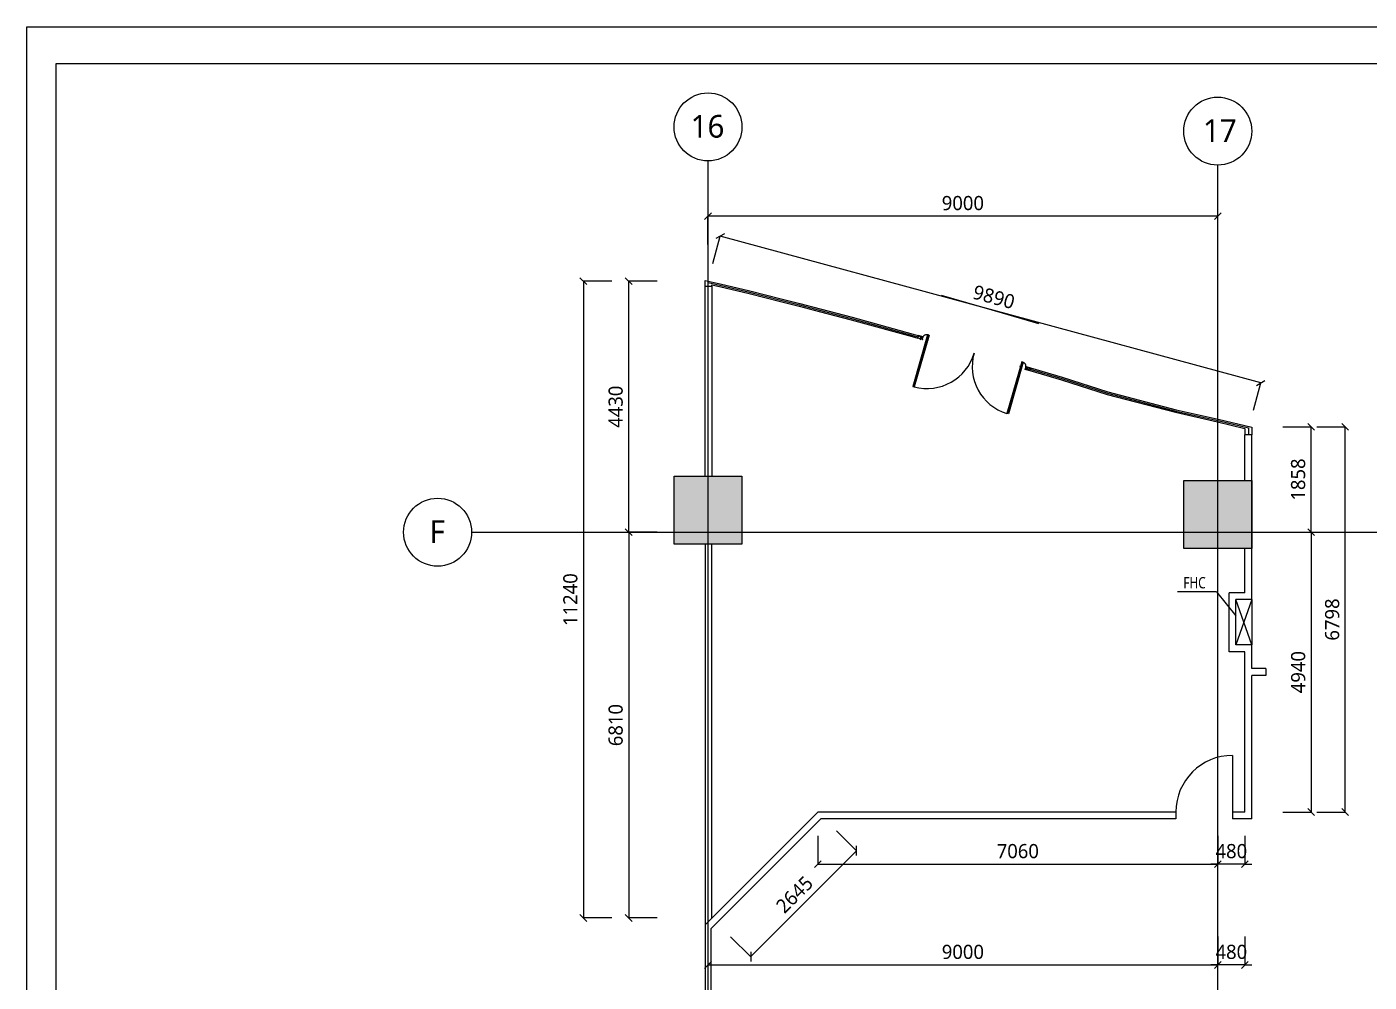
# Model space of a CAD drawing. Header units: millimetres. Extents: x 3194672 to 3318312, y -1629353 to -1194015.
# Drawn here: x 3194672 to 3218371, y -1620556 to -1603692 of the extents above; entities that cross this region are included whole.
import ezdxf

# ---------------------------------------------------------------- set-up
doc = ezdxf.new("R2010")
doc.units = ezdxf.units.MM
doc.header["$LTSCALE"] = 1000
doc.header["$MEASUREMENT"] = 0
doc.header["$PDMODE"] = 34
doc.header["$PDSIZE"] = 200
doc.linetypes.add('CENTER', pattern=[2, 1.25, -0.25, 0.25, -0.25])
doc.layers.get('0').update_dxf_attribs({"linetype": 'CONTINUOUS'})
doc.layers.get('DEFPOINTS').update_dxf_attribs({"linetype": 'CONTINUOUS'})
for name, color, linetype in [('DIM', 3, 'CONTINUOUS'), ('DIM TEXT', 7, 'CONTINUOUS'), ('HS-CURVE-PAVE-JNT', 1, 'CONTINUOUS'), ('L01-OPEN', 5, 'CONTINUOUS'), ('L01-WAL', 2, 'CONTINUOUS'), ('WALL', 2, 'CONTINUOUS'), ('轴线', 10, 'CENTER')]:
    doc.layers.add(name, color=color, linetype=linetype)
doc.styles.get("Standard").update_dxf_attribs({"font": ''})
doc.styles.get('Standard').set_extended_font_data('Microsoft YaHei')
doc.dimstyles.new('DIM-200MM', dxfattribs={"dimtxt": 250, "dimasz": 120, "dimexe": 0, "dimexo": 100, "dimgap": 100, "dimtad": 1, "dimdec": 0, "dimzin": 1, "dimdsep": 46, "dimtxsty": 'Standard', "dimblk": 'OBLIQUE', "dimcen": 1, "dimdle": 1, "dimclrd": 3, "dimclre": 3, "dimclrt": 7, "dimaunit": 1, "dimadec": 0, "dimazin": 0, "dimtfac": 1, "dimtdec": 0, "dimtix": 1, "dimtmove": 2, "dimatfit": 3, "dimldrblk": 'TICK', "dimfxl": 0, "dimtolj": 1, "dimtzin": 1, "dimarcsym": 0})

# ---------------------------------------------------------------- blocks, each defined once
blk = doc.blocks.new('_Oblique')
at = {"color": 0, "linetype": 'ByBlock', "lineweight": -2}
blk.add_line((-0.5, -0.5), (0.5, 0.5), dxfattribs=at)
blk = doc.blocks.new('*D5')
at = {"layer": 'DEFPOINTS', "color": 0, "transparency": 16777216}
for p in [(3208639, -1617476), (3215698, -1617476), (3215698, -1618473)]:
    blk.add_point(p, dxfattribs=at)
at = {"layer": 'L01-WAL', "color": 3, "lineweight": -2, "transparency": 16777216}
for p, q in [((3208639, -1617973), (3208639, -1618473)), ((3215698, -1617973), (3215698, -1618473)), ((3208638, -1618473), (3215699, -1618473))]:
    blk.add_line(p, q, dxfattribs=at)
at = {"layer": 'L01-WAL', "color": 3, "lineweight": -2, "transparency": 16777216, "xscale": 120, "yscale": 120, "zscale": 120, "rotation": 180}
blk.add_blockref('_Oblique', (3208639, -1618473), dxfattribs=at)
at = {"layer": 'L01-WAL', "color": 3, "lineweight": -2, "transparency": 16777216, "xscale": 120, "yscale": 120, "zscale": 120}
blk.add_blockref('_Oblique', (3215698, -1618473), dxfattribs=at)
at = {"layer": 'L01-WAL', "color": 7, "transparency": 16777216, "insert": (3212168, -1618244), "char_height": 250, "attachment_point": 5}
blk.add_mtext('\\A1;7060', dxfattribs=at)
blk = doc.blocks.new('TICK')
at = {"color": 4}
for p, q in [((-1.69, 0), (0.5, 0)), ((0, 0.5), (0, -0.5))]:
    blk.add_line(p, q, dxfattribs=at)
at = {"color": 7}
blk.add_line((0.5, 0.5), (-0.5, -0.5), dxfattribs=at)
blk = doc.blocks.new('*D6')
at = {"layer": 'DEFPOINTS', "color": 0, "transparency": 16777216}
for p in [(3216242, -1610754), (3217348, -1610754), (3216178, -1612613)]:
    blk.add_point(p, dxfattribs=at)
at = {"layer": 'L01-WAL', "color": 3, "lineweight": -2, "transparency": 16777216}
for p, q in [((3216848, -1610754), (3217348, -1610754)), ((3217348, -1612614), (3217348, -1610753)), ((3216848, -1612613), (3217348, -1612613))]:
    blk.add_line(p, q, dxfattribs=at)
at = {"layer": 'L01-WAL', "color": 3, "lineweight": -2, "transparency": 16777216, "xscale": 120, "yscale": 120, "zscale": 120}
for p, rotation in [((3217348, -1610754), 90), ((3217348, -1612613), 270)]:
    blk.add_blockref('_Oblique', p, dxfattribs=dict(at, rotation=rotation))
at = {"layer": 'L01-WAL', "color": 7, "transparency": 16777216, "insert": (3217118, -1611683), "char_height": 250, "attachment_point": 5, "rotation": 90}
blk.add_mtext('\\A1;1858', dxfattribs=at)
blk = doc.blocks.new('*D7')
at = {"layer": 'DEFPOINTS', "color": 0, "transparency": 16777216}
for p in [(3206913, -1607388), (3206698, -1608179), (3216243, -1610770)]:
    blk.add_point(p, dxfattribs=at)
at = {"layer": 'L01-WAL', "color": 3, "lineweight": -2, "transparency": 16777216}
for p, q in [((3206782, -1607871), (3206913, -1607388)), ((3216459, -1609979), (3206912, -1607388)), ((3216327, -1610461), (3216458, -1609979))]:
    blk.add_line(p, q, dxfattribs=at)
at = {"layer": 'L01-WAL', "color": 3, "lineweight": -2, "transparency": 16777216, "xscale": 120, "yscale": 120, "zscale": 120}
for p, rotation in [((3206913, -1607388), 164.8124407742834), ((3216458, -1609979), 344.8124407742833)]:
    blk.add_blockref('_Oblique', p, dxfattribs=dict(at, rotation=rotation))
at = {"layer": 'L01-WAL', "color": 7, "transparency": 16777216, "insert": (3211745, -1608462), "char_height": 250, "attachment_point": 5, "rotation": 344.8124}
blk.add_mtext('\\A1;9890', dxfattribs=at)
blk = doc.blocks.new('*D8')
at = {"layer": 'DEFPOINTS', "color": 0, "transparency": 16777216}
for p in [(3208639, -1617553), (3206768, -1619423), (3207452, -1620106)]:
    blk.add_point(p, dxfattribs=at)
at = {"layer": 'L01-WAL', "color": 3, "lineweight": -2, "transparency": 16777216}
for p, q in [((3208968, -1617882), (3209322, -1618236)), ((3209322, -1618235), (3207451, -1620107)), ((3207098, -1619753), (3207452, -1620106))]:
    blk.add_line(p, q, dxfattribs=at)
at = {"layer": 'L01-WAL', "color": 3, "lineweight": -2, "transparency": 16777216, "xscale": 120, "yscale": 120, "zscale": 120}
for p, rotation in [((3209322, -1618236), 45.00000000001071), ((3207452, -1620106), 225.0000000000107)]:
    blk.add_blockref('_Oblique', p, dxfattribs=dict(at, rotation=rotation))
at = {"layer": 'L01-WAL', "color": 7, "transparency": 16777216, "insert": (3208225, -1619009), "char_height": 250, "attachment_point": 5, "rotation": 45}
blk.add_mtext('\\A1;2645', dxfattribs=at)
blk = doc.blocks.new('*D10')
at = {"layer": 'DEFPOINTS', "color": 0, "transparency": 16777216}
for p in [(3205298, -1608183), (3206339, -1608183), (3206098, -1612613)]:
    blk.add_point(p, dxfattribs=at)
at = {"layer": 'L01-WAL', "color": 3, "lineweight": -2, "transparency": 16777216}
for p, q in [((3205298, -1612614), (3205298, -1608182)), ((3205798, -1608183), (3205298, -1608183)), ((3205798, -1612613), (3205298, -1612613))]:
    blk.add_line(p, q, dxfattribs=at)
at = {"layer": 'L01-WAL', "color": 3, "lineweight": -2, "transparency": 16777216, "xscale": 120, "yscale": 120, "zscale": 120}
for p, rotation in [((3205298, -1608183), 90), ((3205298, -1612613), 270)]:
    blk.add_blockref('_Oblique', p, dxfattribs=dict(at, rotation=rotation))
at = {"layer": 'L01-WAL', "color": 7, "transparency": 16777216, "insert": (3205069, -1610398), "char_height": 250, "attachment_point": 5, "rotation": 90}
blk.add_mtext('\\A1;4430', dxfattribs=at)
blk = doc.blocks.new('*D3805')
at = {"layer": 'DEFPOINTS', "color": 0, "transparency": 16777216}
for p in [(3206698, -1607033), (3206698, -1607833), (3215698, -1607833)]:
    blk.add_point(p, dxfattribs=at)
at = {"layer": 'DIM', "color": 3, "lineweight": -2, "transparency": 16777216}
for p, q in [((3215699, -1607033), (3206697, -1607033)), ((3206698, -1607533), (3206698, -1607033)), ((3215698, -1607533), (3215698, -1607033))]:
    blk.add_line(p, q, dxfattribs=at)
at = {"layer": 'DIM', "color": 3, "lineweight": -2, "transparency": 16777216, "xscale": 120, "yscale": 120, "zscale": 120, "rotation": 180}
blk.add_blockref('_Oblique', (3206698, -1607033), dxfattribs=at)
at = {"layer": 'DIM', "color": 3, "lineweight": -2, "transparency": 16777216, "xscale": 120, "yscale": 120, "zscale": 120}
blk.add_blockref('_Oblique', (3215698, -1607033), dxfattribs=at)
at = {"layer": 'DIM', "color": 7, "transparency": 16777216, "insert": (3211198, -1606804), "char_height": 250, "attachment_point": 5}
blk.add_mtext('\\A1;9000', dxfattribs=at)
blk = doc.blocks.new('*D3806')
at = {"layer": 'DEFPOINTS', "color": 0, "transparency": 16777216}
for p in [(3216842, -1610754), (3217948, -1610754), (3216178, -1617553)]:
    blk.add_point(p, dxfattribs=at)
at = {"layer": 'L01-WAL', "color": 3, "lineweight": -2, "transparency": 16777216}
for p, q in [((3217448, -1610754), (3217948, -1610754)), ((3217948, -1617554), (3217948, -1610753)), ((3217448, -1617553), (3217948, -1617553))]:
    blk.add_line(p, q, dxfattribs=at)
at = {"layer": 'L01-WAL', "color": 3, "lineweight": -2, "transparency": 16777216, "xscale": 120, "yscale": 120, "zscale": 120}
for p, rotation in [((3217948, -1610754), 90), ((3217948, -1617553), 270)]:
    blk.add_blockref('_Oblique', p, dxfattribs=dict(at, rotation=rotation))
at = {"layer": 'L01-WAL', "color": 7, "transparency": 16777216, "insert": (3217719, -1614154), "char_height": 250, "attachment_point": 5, "rotation": 90}
blk.add_mtext('\\A1;6798', dxfattribs=at)
blk = doc.blocks.new('*D3807')
at = {"layer": 'DEFPOINTS', "color": 0, "transparency": 16777216}
for p in [(3216178, -1612613), (3216178, -1617553), (3217348, -1617553)]:
    blk.add_point(p, dxfattribs=at)
at = {"layer": 'L01-WAL', "color": 3, "lineweight": -2, "transparency": 16777216}
for p, q in [((3216848, -1612613), (3217348, -1612613)), ((3217348, -1612612), (3217348, -1617554)), ((3216848, -1617553), (3217348, -1617553))]:
    blk.add_line(p, q, dxfattribs=at)
at = {"layer": 'L01-WAL', "color": 3, "lineweight": -2, "transparency": 16777216, "xscale": 120, "yscale": 120, "zscale": 120}
for p, rotation in [((3217348, -1612613), 90), ((3217348, -1617553), 270)]:
    blk.add_blockref('_Oblique', p, dxfattribs=dict(at, rotation=rotation))
at = {"layer": 'L01-WAL', "color": 7, "transparency": 16777216, "insert": (3217119, -1615083), "char_height": 250, "attachment_point": 5, "rotation": 90}
blk.add_mtext('\\A1;4940', dxfattribs=at)
blk = doc.blocks.new('*D3808')
at = {"layer": 'DEFPOINTS', "color": 0, "transparency": 16777216}
for p in [(3215698, -1617476), (3216178, -1617476), (3215698, -1618473)]:
    blk.add_point(p, dxfattribs=at)
at = {"layer": 'L01-WAL', "color": 3, "lineweight": -2, "transparency": 16777216}
for p, q in [((3215698, -1617973), (3215698, -1618473)), ((3216178, -1617973), (3216178, -1618473)), ((3215698, -1618473), (3215578, -1618473)), ((3216178, -1618473), (3215698, -1618473)), ((3216178, -1618473), (3216298, -1618473))]:
    blk.add_line(p, q, dxfattribs=at)
at = {"layer": 'L01-WAL', "color": 3, "lineweight": -2, "transparency": 16777216, "xscale": 120, "yscale": 120, "zscale": 120}
blk.add_blockref('_Oblique', (3215698, -1618473), dxfattribs=at)
at = {"layer": 'L01-WAL', "color": 3, "lineweight": -2, "transparency": 16777216, "xscale": 120, "yscale": 120, "zscale": 120, "rotation": 180}
blk.add_blockref('_Oblique', (3216178, -1618473), dxfattribs=at)
at = {"layer": 'L01-WAL', "color": 7, "transparency": 16777216, "insert": (3215938, -1618244), "char_height": 250, "attachment_point": 5}
blk.add_mtext('\\A1;480', dxfattribs=at)
blk = doc.blocks.new('*D3809')
at = {"layer": 'DEFPOINTS', "color": 0, "transparency": 16777216}
for p in [(3206698, -1619256), (3215698, -1619256), (3215698, -1620252)]:
    blk.add_point(p, dxfattribs=at)
at = {"layer": 'L01-WAL', "color": 3, "lineweight": -2, "transparency": 16777216}
for p, q in [((3206698, -1619752), (3206698, -1620252)), ((3215698, -1619752), (3215698, -1620252)), ((3206697, -1620252), (3215699, -1620252))]:
    blk.add_line(p, q, dxfattribs=at)
at = {"layer": 'L01-WAL', "color": 3, "lineweight": -2, "transparency": 16777216, "xscale": 120, "yscale": 120, "zscale": 120, "rotation": 180}
blk.add_blockref('_Oblique', (3206698, -1620252), dxfattribs=at)
at = {"layer": 'L01-WAL', "color": 3, "lineweight": -2, "transparency": 16777216, "xscale": 120, "yscale": 120, "zscale": 120}
blk.add_blockref('_Oblique', (3215698, -1620252), dxfattribs=at)
at = {"layer": 'L01-WAL', "color": 7, "transparency": 16777216, "insert": (3211198, -1620023), "char_height": 250, "attachment_point": 5}
blk.add_mtext('\\A1;9000', dxfattribs=at)
blk = doc.blocks.new('*D3810')
at = {"layer": 'DEFPOINTS', "color": 0, "transparency": 16777216}
for p in [(3215698, -1619256), (3216178, -1619256), (3215698, -1620252)]:
    blk.add_point(p, dxfattribs=at)
at = {"layer": 'L01-WAL', "color": 3, "lineweight": -2, "transparency": 16777216}
for p, q in [((3215698, -1619752), (3215698, -1620252)), ((3216178, -1619752), (3216178, -1620252)), ((3215698, -1620252), (3215578, -1620252)), ((3216178, -1620252), (3215698, -1620252)), ((3216178, -1620252), (3216298, -1620252))]:
    blk.add_line(p, q, dxfattribs=at)
at = {"layer": 'L01-WAL', "color": 3, "lineweight": -2, "transparency": 16777216, "xscale": 120, "yscale": 120, "zscale": 120}
blk.add_blockref('_Oblique', (3215698, -1620252), dxfattribs=at)
at = {"layer": 'L01-WAL', "color": 3, "lineweight": -2, "transparency": 16777216, "xscale": 120, "yscale": 120, "zscale": 120, "rotation": 180}
blk.add_blockref('_Oblique', (3216178, -1620252), dxfattribs=at)
at = {"layer": 'L01-WAL', "color": 7, "transparency": 16777216, "insert": (3215938, -1620023), "char_height": 250, "attachment_point": 5}
blk.add_mtext('\\A1;480', dxfattribs=at)
blk = doc.blocks.new('*D3811')
at = {"layer": 'DEFPOINTS', "color": 0, "transparency": 16777216}
for p in [(3206098, -1612613), (3205298, -1619423), (3206768, -1619423)]:
    blk.add_point(p, dxfattribs=at)
at = {"layer": 'L01-WAL', "color": 3, "lineweight": -2, "transparency": 16777216}
for p, q in [((3205298, -1612612), (3205298, -1619424)), ((3205798, -1612613), (3205298, -1612613)), ((3205798, -1619423), (3205298, -1619423))]:
    blk.add_line(p, q, dxfattribs=at)
at = {"layer": 'L01-WAL', "color": 3, "lineweight": -2, "transparency": 16777216, "xscale": 120, "yscale": 120, "zscale": 120}
for p, rotation in [((3205298, -1612613), 90), ((3205298, -1619423), 270)]:
    blk.add_blockref('_Oblique', p, dxfattribs=dict(at, rotation=rotation))
at = {"layer": 'L01-WAL', "color": 7, "transparency": 16777216, "insert": (3205069, -1616018), "char_height": 250, "attachment_point": 5, "rotation": 90}
blk.add_mtext('\\A1;6810', dxfattribs=at)
blk = doc.blocks.new('*D3812')
at = {"layer": 'DEFPOINTS', "color": 0, "transparency": 16777216}
for p in [(3205298, -1608183), (3204498, -1619423), (3205968, -1619423)]:
    blk.add_point(p, dxfattribs=at)
at = {"layer": 'L01-WAL', "color": 3, "lineweight": -2, "transparency": 16777216}
for p, q in [((3204498, -1608182), (3204498, -1619424)), ((3204998, -1608183), (3204498, -1608183)), ((3204998, -1619423), (3204498, -1619423))]:
    blk.add_line(p, q, dxfattribs=at)
at = {"layer": 'L01-WAL', "color": 3, "lineweight": -2, "transparency": 16777216, "xscale": 120, "yscale": 120, "zscale": 120}
for p, rotation in [((3204498, -1608183), 90), ((3204498, -1619423), 270)]:
    blk.add_blockref('_Oblique', p, dxfattribs=dict(at, rotation=rotation))
at = {"layer": 'L01-WAL', "color": 7, "transparency": 16777216, "insert": (3204269, -1613803), "char_height": 250, "attachment_point": 5, "rotation": 90}
blk.add_mtext('\\A1;11240', dxfattribs=at)

msp = doc.modelspace()

# ---------------------------------------------------------------- hatches: boundary and pattern name
at = {"layer": 'L01-WAL'}
h = msp.add_hatch(dxfattribs=at)
h.set_pattern_fill('ANSI31', color=8)
h.set_pattern_definition([(45, (-9000, 74.31486), (-0.0883883476483, 0.0883883476483), [])])
h.paths.add_polyline_path([(3207298.4, -1611624.1), (3206098.4, -1611624.1), (3206098.4, -1612824.1), (3207298.4, -1612824.1)])
h = msp.add_hatch(dxfattribs=at)
h.set_pattern_fill('ANSI31', color=8)
h.set_pattern_definition([(45, (0, 0), (-0.0883883476483, 0.0883883476483), [])])
h.paths.add_polyline_path([(3216298.4, -1611698.4), (3215098.4, -1611698.4), (3215098.4, -1612898.4), (3216298.4, -1612898.4)])

# ---------------------------------------------------------------- linework, layer by layer
at = {"color": 3}
for q in [(3214985.5, -1613668.1), (3216018.4, -1614090.5)]:
    msp.add_line((3215676, -1613668.1), q, dxfattribs=at)
msp.add_lwpolyline([(3194672, -1627624.8), (3194672, -1603692), (3229232, -1603692)])
msp.add_lwpolyline([(3195190.4, -1604340), (3230441.6, -1604340), (3230441.6, -1628704.8), (3195190.4, -1628704.8)], close=True)
at = {"layer": 'DIM'}
for centre in [(3206698.4, -1605458.8), (3215698.4, -1605533.1), (3201924.2, -1612612.7)]:
    msp.add_circle(centre, 600, dxfattribs=at)
at = {"layer": 'HS-CURVE-PAVE-JNT', "color": 4}
for p, q in [((3210576.3, -1609126.3), (3210313.2, -1610039)), ((3210322.8, -1610041.8), (3210586, -1609129.1)), ((3210590.7, -1609130.5), (3210327.6, -1610043.1)), ((3210600.3, -1609133.3), (3210337.2, -1610045.9)), ((3210411.2, -1609151.3), (3210414, -1609141.7)), ((3210478.5, -1609170.7), (3210411.2, -1609151.3)), ((3210490.8, -1609163.8), (3210414, -1609141.7)), ((3210454.8, -1609166), (3210447.9, -1609190)), ((3210449.3, -1609192.5), (3210456.8, -1609166.5)), ((3210452.7, -1609216.7), (3210468.3, -1609162.6)), ((3210456.8, -1609166.5), (3210476, -1609172)), ((3210465.8, -1609207.2), (3210476, -1609172)), ((3210467.8, -1609207.8), (3210478.5, -1609170.7)), ((3210478.8, -1609205.7), (3210490.8, -1609163.8)), ((3210576.3, -1609126.3), (3210600.3, -1609133.3)), ((3210400.5, -1609188.4), (3210403.2, -1609179.2)), ((3210465.8, -1609207.2), (3210400.5, -1609188.4)), ((3210403.2, -1609179.2), (3210449.3, -1609192.5)), ((3210487, -1609213.3), (3210467.8, -1609207.8)), ((3210478.8, -1609205.7), (3210488.4, -1609208.5)), ((3210487, -1609213.3), (3210488.4, -1609208.5)), ((3210541.7, -1609203.8), (3210588.4, -1609217.3)), ((3210558.3, -1609233.9), (3210571.8, -1609187.2)), ((3212240.1, -1609605.8), (3211976.9, -1610518.7)), ((3212249.7, -1609608.6), (3211986.5, -1610521.4)), ((3211991.3, -1610522.8), (3212254.5, -1609610)), ((3212264.1, -1609612.8), (3212000.9, -1610525.6)), ((3212264.1, -1609612.9), (3212240.1, -1609606)), ((3212252.1, -1609696.9), (3212205.4, -1609683.5)), ((3212222.1, -1609713.5), (3212235.5, -1609666.9)), ((3212293.4, -1609734.1), (3212294.8, -1609729.3)), ((3212293.4, -1609734.1), (3212312.6, -1609739.7)), ((3212294.8, -1609729.3), (3212304.4, -1609732.1)), ((3212304.4, -1609732.1), (3212316.5, -1609690.2)), ((3212312.6, -1609739.7), (3212323.3, -1609702.6)), ((3212314.5, -1609740.2), (3212324.7, -1609705.1)), ((3212314.5, -1609740.2), (3212379.9, -1609759)), ((3212316.5, -1609690.2), (3212393.3, -1609712.4)), ((3212320.6, -1609755.2), (3212336.2, -1609701.1)), ((3212323.3, -1609702.6), (3212390.6, -1609722)), ((3212343.9, -1609710.6), (3212324.7, -1609705.1)), ((3212336.4, -1609736.5), (3212343.9, -1609710.6)), ((3212382.5, -1609749.8), (3212336.4, -1609736.5)), ((3212345.8, -1609711.2), (3212338.9, -1609735.2)), ((3212379.9, -1609759), (3212382.5, -1609749.8)), ((3212390.6, -1609722), (3212393.3, -1609712.4)), ((3210313.2, -1610039), (3210337.2, -1610045.9)), ((3215958.4, -1616552.8), (3215958.4, -1617552.8))]:
    msp.add_line(p, q, dxfattribs=at)
at = {"layer": 'HS-CURVE-PAVE-JNT', "color": 0}
for p, q in [((3216178.4, -1611698.4), (3216178.4, -1610894.2)), ((3216298.4, -1610894.2), (3216178.4, -1610894.2)), ((3216298.4, -1613803), (3216298.4, -1610894.2)), ((3206648.4, -1612824.1), (3206648.4, -1621313.3)), ((3216178.4, -1613683.1), (3215898.4, -1613683.1)), ((3216298.4, -1613803), (3216018.4, -1613803)), ((3216298.4, -1613803.1), (3216018.4, -1613803.1)), ((3206648.4, -1619542.9), (3208638.5, -1617552.8)), ((3206748.4, -1619612.7), (3208688.2, -1617672.8)), ((3214958.4, -1617552.8), (3208638.5, -1617552.8)), ((3214958.4, -1617672.8), (3208688.2, -1617672.8)), ((3214958.4, -1617552.8), (3214958.4, -1617672.8)), ((3216178.4, -1617552.8), (3215958.4, -1617552.8)), ((3215958.4, -1617552.8), (3215958.4, -1617672.8)), ((3216298.4, -1617672.8), (3215958.4, -1617672.8)), ((3206748.4, -1619612.7), (3206748.4, -1621313.3))]:
    msp.add_line(p, q, dxfattribs=at)
at = {"layer": 'HS-CURVE-PAVE-JNT', "color": 254}
for q in [(3216178.4, -1612898.4), (3215898.4, -1613683)]:
    msp.add_line((3216178.4, -1613683), q, dxfattribs=at)
at = {"layer": 'HS-CURVE-PAVE-JNT', "color": 0}
for points in [[(3206098.4, -1612824.1), (3206098.4, -1611624.1), (3207298.4, -1611624.1), (3207298.4, -1612824.1)], [(3215098.4, -1612898.4), (3215098.4, -1611698.4), (3216298.4, -1611698.4), (3216298.4, -1612898.4)]]:
    msp.add_lwpolyline(points, close=True, dxfattribs=at)
at = {"layer": 'HS-CURVE-PAVE-JNT', "color": 4}
for centre in [(3210565.1, -1609210.5), (3212228.8, -1609690.2)]:
    msp.add_circle(centre, 10, dxfattribs=at)
for centre, radius, start, end in [((3210565.1, -1609210.5), 84, 72.21177, 163.91685), ((3210565.1, -1609210.5), 865.8, 254.74413, 343.91685), ((3212228.8, -1609690.2), 865.8, 163.91685, 253.08956), ((3212228.8, -1609690.2), 84, 343.91685, 75.62193), ((3215958.4, -1617552.8), 1000, 90, 179.99984)]:
    msp.add_arc(centre, radius, start, end, dxfattribs=at)
at = {"layer": 'L01-OPEN', "color": 7}
for p, q in [((3216298.4, -1614603), (3216018.4, -1613803)), ((3216298.4, -1613803), (3216018.4, -1614603)), ((3216298.4, -1613803.1), (3216018.4, -1614603.1)), ((3216298.4, -1614603.1), (3216018.4, -1613803.1)), ((3216298.4, -1613803), (3216298.4, -1614603.1))]:
    msp.add_line(p, q, dxfattribs=at)
at = {"layer": 'L01-WAL', "color": 4}
for p, q in [((3210411.2, -1609151.3), (3210403.2, -1609179.2)), ((3212390.6, -1609722), (3212382.5, -1609749.8))]:
    msp.add_line(p, q, dxfattribs=at)
at = {"layer": 'L01-WAL', "color": 7}
for p, q in [((3215898.4, -1614723.1), (3215898.4, -1613683)), ((3216018.4, -1614603.1), (3216018.4, -1613803)), ((3216548.4, -1615021), (3216298.4, -1615021)), ((3216548.4, -1615021), (3216548.4, -1615141)), ((3216548.4, -1615141), (3216298.4, -1615141))]:
    msp.add_line(p, q, dxfattribs=at)
at = {"layer": 'L01-WAL', "color": 254}
for p, q in [((3216298.4, -1614603), (3216018.4, -1614603)), ((3216298.4, -1615021), (3216298.4, -1614603)), ((3216178.4, -1614723), (3215898.4, -1614723)), ((3216178.4, -1617552.8), (3216178.4, -1614723)), ((3216298.4, -1617672.8), (3216298.4, -1615141))]:
    msp.add_line(p, q, dxfattribs=at)
at = {"layer": 'L01-WAL'}
for p, q in [((3216298.4, -1614603.1), (3216018.4, -1614603.1)), ((3216178.4, -1614723.1), (3215898.4, -1614723.1))]:
    msp.add_line(p, q, dxfattribs=at)
at = {"layer": 'L01-WAL', "color": 4}
for points in [[(3206648.4, -1608271.5), (3206648.4, -1608166.8), (3206915.9, -1608231.2), (3207437.2, -1608352.2), (3207991.9, -1608491.5), (3208321.5, -1608575.9), (3208676.5, -1608668.2), (3209241.2, -1608818.1), (3210318.8, -1609114.4), (3210414, -1609141.7)], [(3206702, -1608271.5), (3206702, -1608204.9), (3206909.1, -1608254.8), (3207430.4, -1608375.7), (3207985.2, -1608515), (3208314.7, -1608599.5), (3208669.7, -1608691.8), (3209234.5, -1608841.7), (3210312, -1609137.9), (3210407.2, -1609165.2)], [(3206768.4, -1608271.5), (3206767.6, -1608245.4), (3206902.2, -1608277.8), (3207423.4, -1608398.8), (3207978.2, -1608538.1), (3208307.8, -1608622.5), (3208662.7, -1608714.8), (3209227.5, -1608864.7), (3210305.1, -1609161), (3210400.2, -1609188.3)], [(3210813.2, -1608427.9), (3211484.5, -1608620.4), (3211892.3, -1608740.6), (3212530.5, -1608928.8)], [(3212379.9, -1609759), (3212937.8, -1609923.6), (3213745.8, -1610179.8), (3214952.9, -1610496.8), (3215691.2, -1610666.7), (3216178.4, -1610779.5), (3216178.4, -1610894.2)], [(3212386.4, -1609735.9), (3212944.3, -1609900.4), (3213752.3, -1610156.7), (3214959.4, -1610473.6), (3215697.7, -1610643.5), (3216242, -1610769.6), (3216242, -1610894.2)], [(3212393.3, -1609712.4), (3212951.2, -1609876.9), (3213759.3, -1610133.2), (3214966.4, -1610450.1), (3215704.6, -1610620), (3216298.4, -1610757.5), (3216298.4, -1610894.2)]]:
    msp.add_lwpolyline(points, dxfattribs=at)
at = {"layer": 'WALL', "color": 7}
for p, q in [((3206648.4, -1608271.5), (3206768.4, -1608271.5)), ((3206768.4, -1608271.5), (3206768.4, -1611624.1)), ((3206768.4, -1619422.9), (3206768.4, -1612824.1))]:
    msp.add_line(p, q, dxfattribs=at)
msp.add_lwpolyline([(3206648.4, -1611624.1), (3206648.4, -1608271.5)], dxfattribs=at)
at = {"layer": '轴线', "ltscale": 500}
for p, q in [((3206698.4, -1622038.4), (3206698.4, -1606058.8)), ((3215698.4, -1622112.7), (3215698.4, -1606133.1)), ((3202524.2, -1612612.7), (3219250.4, -1612612.7))]:
    msp.add_line(p, q, dxfattribs=at)

# ---------------------------------------------------------------- texts
at = {"layer": 'DIM TEXT', "width": 0.8}
msp.add_text('FHC', height=200, dxfattribs=at).set_placement((3215090.2, -1613604.3))
at = {"layer": 'DIM TEXT', "char_height": 400, "attachment_point": 1}
for s, insert in [('16', (3206392, -1605248.1)), ('17', (3215436.4, -1605322.4)), ('F', (3201781.8, -1612402))]:
    msp.add_mtext_dynamic_manual_height_columns(s, width=10456.675, gutter_width=2, heights=[0], dxfattribs=dict(at, insert=insert))

# ---------------------------------------------------------------- dimensions: what is measured, and where the dimension line sits
at = {"layer": 'DIM'}
dim = msp.add_aligned_dim(p1=(3215698.4, -1607833.1), p2=(3206698.4, -1607833.1), distance=-800, dimstyle='DIM-200MM', dxfattribs=at)
dim.commit()
dim.dimension.update_dxf_attribs({"geometry": '*D3805', "text_midpoint": (3211198.4, -1606804)})
at = {"layer": 'L01-WAL'}
for p1, p2, distance, picture, middle in [((3216242.9, -1610769.8), (3206698.4, -1608178.9), -819.5, '*D7', (3211745.4, -1608462.3)), ((3208638.5, -1617552.8), (3206768.4, -1619422.9), 966.2, '*D8', (3208224.5, -1619008.9))]:
    dim = msp.add_aligned_dim(p1=p1, p2=p2, distance=distance, dimstyle='DIM-200MM', dxfattribs=at)
    dim.commit()
    dim.dimension.update_dxf_attribs({"geometry": picture, "text_midpoint": middle})
for base, p1, p2, angle, picture, middle in [((3204498.4, -1619422.9), (3205298.4, -1608182.7), (3205968.4, -1619422.9), 270, '*D3812', (3204268.6, -1613802.8)), ((3205298.4, -1608182.7), (3206098.4, -1612612.7), (3206339.4, -1608182.7), 90, '*D10', (3205069.2, -1610397.7)), ((3217348.4, -1610754.3), (3216178.4, -1612612.7), (3216242, -1610754.3), 90, '*D6', (3217118.5, -1611683.5)), ((3217948.4006, -1610754.3251), (3216178.4006, -1617552.8164), (3216841.9599, -1610754.3251), 90, '*D3806', (3217719.2043, -1614153.5708)), ((3205298.4, -1619422.9), (3206098.4, -1612612.7), (3206768.4, -1619422.9), 270, '*D3811', (3205068.6, -1616017.8)), ((3217348.4, -1617552.8), (3216178.4, -1612612.7), (3216178.4, -1617552.8), 270, '*D3807', (3217119.2, -1615082.7)), ((3215698.4, -1618472.8), (3216178.4, -1617476), (3215698.4, -1617476), 180, '*D3808', (3215938.4, -1618243.6)), ((3215698.4, -1620252.4), (3216178.4, -1619255.6), (3215698.4, -1619255.6), 180, '*D3810', (3215938.4, -1620023.2))]:
    dim = msp.add_linear_dim(base=base, p1=p1, p2=p2, angle=angle, dimstyle='DIM-200MM', dxfattribs=at)
    dim.commit()
    dim.dimension.update_dxf_attribs({"geometry": picture, "text_midpoint": middle})
for base, p1, p2, picture, middle in [((3215698.4, -1618472.8), (3208638.5, -1617476), (3215698.4, -1617476), '*D5', (3212168.5, -1618243.6)), ((3215698.4, -1620252.4), (3206698.4, -1619255.6), (3215698.4, -1619255.6), '*D3809', (3211198.4, -1620023.2))]:
    dim = msp.add_linear_dim(base=base, p1=p1, p2=p2, dimstyle='DIM-200MM', dxfattribs=at)
    dim.commit()
    dim.dimension.update_dxf_attribs({"geometry": picture, "text_midpoint": middle})

doc.saveas('drawing.dxf')
